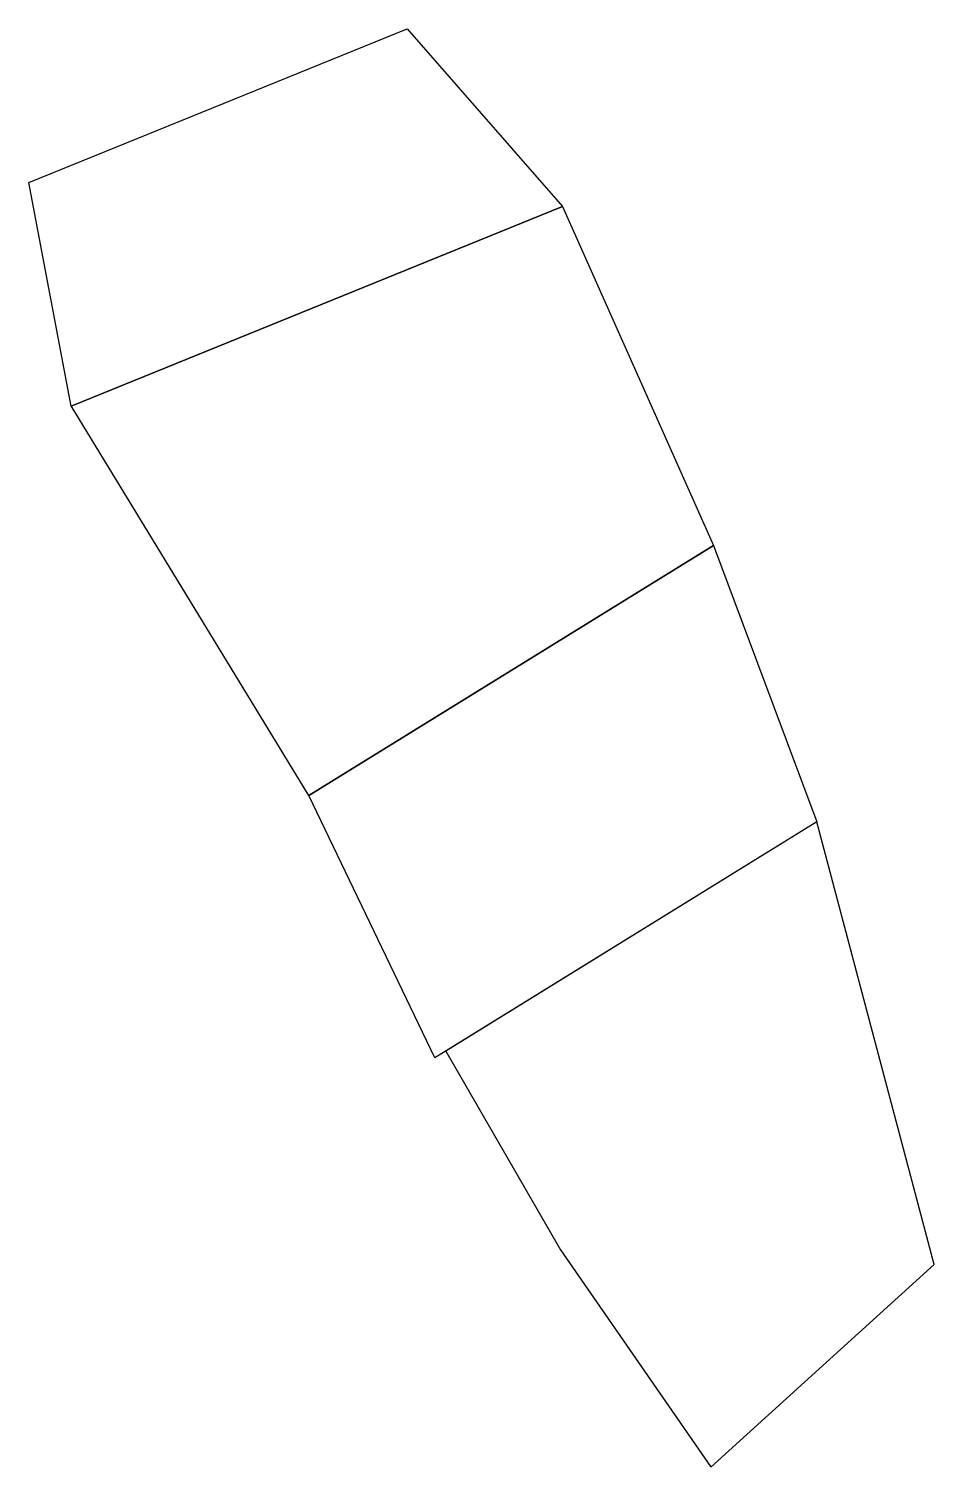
# Model space of a CAD drawing. Header units: metres. Extents: x 312283 to 312403, y 5269738 to 5269929.
import ezdxf

# ---------------------------------------------------------------- set-up
doc = ezdxf.new("R2010")
doc.units = ezdxf.units.M
doc.layers.add('LOT - 1', color=3, linetype='Continuous')
doc.layers.add('PARC - NAD27 ADJ', color=2, linetype='Continuous')

msp = doc.modelspace()

# ---------------------------------------------------------------- linework, layer by layer
at = {"layer": 'LOT - 1'}
msp.add_lwpolyline([(312320.09, 5269826.95), (312373.87, 5269860.18), (312387.59, 5269823.46), (312336.83, 5269792.09)], close=True, dxfattribs=at)
at = {"layer": 'PARC - NAD27 ADJ'}
msp.add_lwpolyline([(312288.49, 5269878.69), (312282.86, 5269908.39), (312333.16, 5269928.82), (312353.79, 5269905.21), (312288.5, 5269878.69)], dxfattribs=at)
at = {"layer": 'PARC - NAD27 ADJ', "flags": 128}
for points in [[(312288.5, 5269878.69), (312353.79, 5269905.21), (312373.87, 5269860.18), (312320.09, 5269826.95), (312288.5, 5269878.7)], [(312373.53, 5269737.71), (312403.21, 5269764.62), (312387.59, 5269823.46), (312338.28, 5269792.99), (312353.52, 5269766.59), (312373.47, 5269737.79)]]:
    msp.add_lwpolyline(points, dxfattribs=at)

doc.saveas('drawing.dxf')
